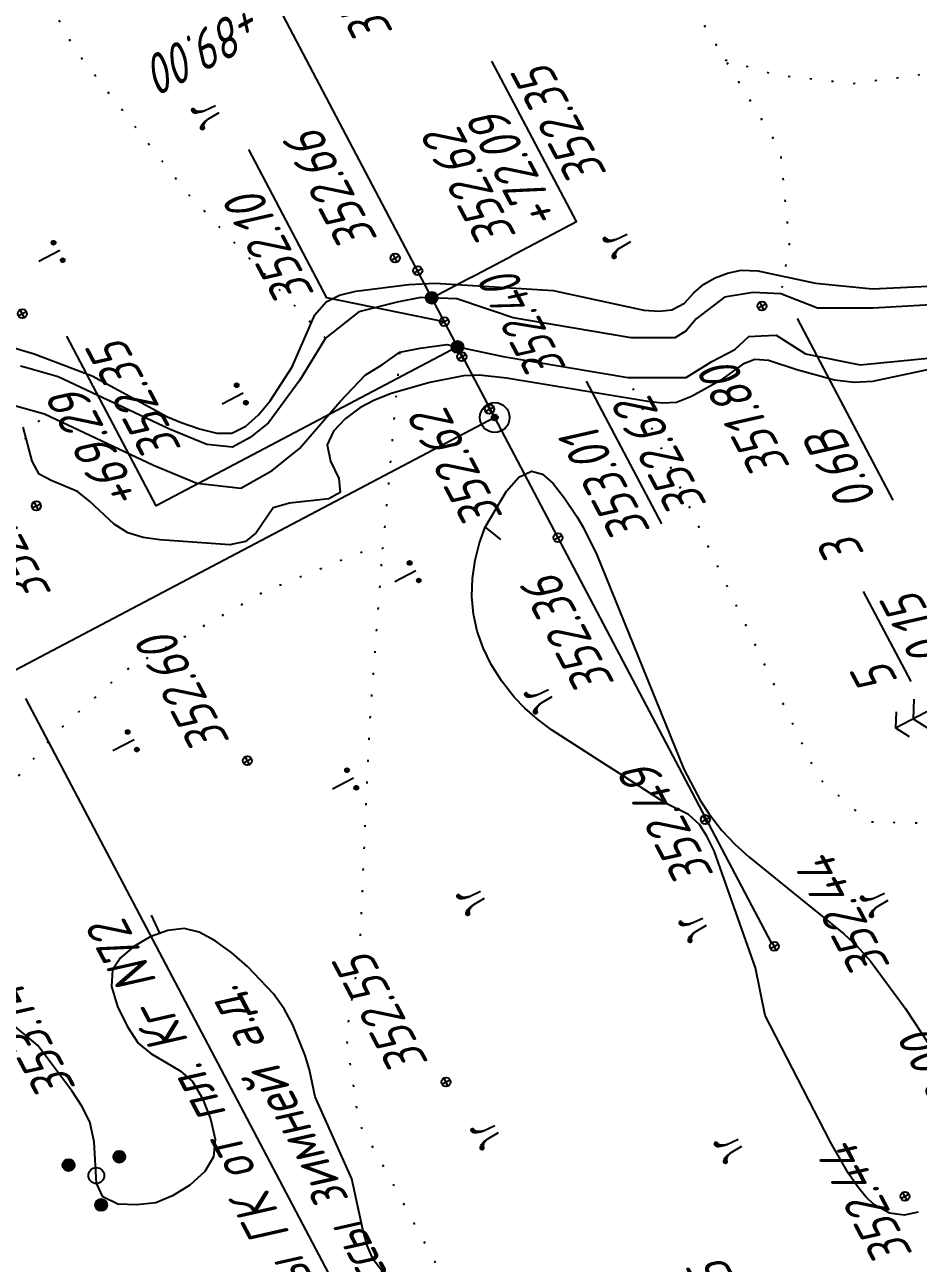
# Model space of a CAD drawing. Extents: x 1519167 to 1519613, y 2186570 to 2187012.
# Drawn here: x 1519309.6 to 1519354.7, y 2186751.3 to 2186813.9 of the extents above; entities that cross this region are included whole.
import ezdxf
from ezdxf.enums import TextEntityAlignment as Align

# ---------------------------------------------------------------- set-up
doc = ezdxf.new("R2010")
doc.units = 0
doc.linetypes.add('ИИDot', pattern=[1, 0, -1])
for name, color, linetype, lineweight in [('ИИ_ГЕОПУНКТ_025', 7, 'Continuous', 25), ('ИИ_ГИДРОГРАФИЯ_025', 3, 'Continuous', 25), ('ИИ_КОНТУР_025', 7, 'ИИDot', 25), ('ИИ_ОТМЕТКА_025', 7, 'Continuous', 25), ('ИИ_ПИКЕТАЖ_025', 7, 'Continuous', 25), ('ИИ_РАЗМЕР_025', 7, 'Continuous', 25), ('ИИ_РЕЛЬЕФ_025', 34, 'Continuous', 25), ('ИИ_ТЕКСТ_025', 7, 'Continuous', 25), ('ИИ_ТРАССА_ТРУБ_025', 7, 'Continuous', 25), ('ИИ_УГОДЬЯ_025', 7, 'Continuous', 25)]:
    doc.layers.add(name, color=color, linetype=linetype, lineweight=lineweight)
doc.styles.add('VNIPISIMPLEXCUR', font='simplex.shx', dxfattribs={"width": 0.8, "oblique": 15})
doc.dimstyles.new('ИИ-1000-м-dm$2', dxfattribs={"dimtxt": 2.5, "dimasz": 2.5, "dimexe": 1.25, "dimexo": 0, "dimgap": 1, "dimtad": 2, "dimtoh": 1, "dimzin": 1, "dimdsep": 46, "dimtxsty": 'VNIPISIMPLEXCUR', "dimcen": 2.5, "dimaunit": 1, "dimazin": 0, "dimtfac": 1, "dimtmove": 1, "dimatfit": 2, "dimfxl": 1, "dimarcsym": 0})

# ---------------------------------------------------------------- blocks, each defined once
blk = doc.blocks.new('ИИ05403')
at = {"linetype": 'Continuous', "lineweight": 25}
for points in [[(-0.3719088392116541, 1.104243413491141), (-0.4306105260804169, 1.161016916086846), (-0.4798441994880011, 1.183726317125126), (-0.5215034655360838, 1.187511217298173), (-0.5574819132791243, 1.17426406136525), (-0.5839923646082087, 1.138307515048564), (-0.5858859707098906, 1.08721135738517), (-0.5707371389436682, 1.060717056173841), (-0.5328650850989455, 1.036115210376295), (-0.476057004331866, 1.020975609684107), (-0.4211425126192358, 1.002051108818872), (-0.3643344318521553, 0.954739851328526), (-0.322675165804073, 0.896073893319038), (-0.2829095058576687, 0.8090211893389565), (-0.2507182532707636, 0.7087213400804719), (-0.2324430663398145, 0.6261047306790769), (-0.2355694385517691, 0.6879043838014546), (-0.2545054654741268, 0.7863117883006762), (-0.2772286875526238, 0.8790418478675857), (-0.3018455327800301, 0.9698794520207132), (-0.3283559670618868, 1.041792555308606)], [(0.4211425126192356, 1.002051108818872), (0.4760570043318644, 1.020975609684106), (0.5328650850989461, 1.036115210376295), (0.5707371389436685, 1.060717056173841), (0.5858859707098905, 1.08721135738517), (0.5839923646082088, 1.138307515048563), (0.5574819132791244, 1.17426406136525), (0.5215034655360838, 1.187511217298173), (0.4798441994880007, 1.183726317125126), (0.4306105260804167, 1.161016916086846), (0.3719088392116541, 1.10424341349114), (0.3283559670618868, 1.041792555308606), (0.3018455327800298, 0.9698794520207127), (0.2772286875526236, 0.8790418478675848), (0.2545054654741267, 0.7863117883006753), (0.235569438551769, 0.6879043838014544), (0.2324430663398145, 0.6261047306790771), (0.2507182532707635, 0.7087213400804713), (0.2829095058576688, 0.809021189338957), (0.322675165804073, 0.8960738933190379), (0.3643344318521551, 0.9547398513285258)]]:
    blk.add_hatch(color=0, dxfattribs=at).paths.add_polyline_path(points)
at = {"color": 0, "linetype": 'Continuous', "lineweight": 25}
for points in [[(-0.2324430663398145, 0.6261047306790772), (-0.2507182532707635, 0.7087213400804713), (-0.2829095058576687, 0.8090211893389567), (-0.322675165804073, 0.896073893319038), (-0.3643344318521553, 0.9547398513285261), (-0.4211425126192356, 1.002051108818872), (-0.4760570043318655, 1.020975609684106), (-0.5328650850989458, 1.036115210376295), (-0.5707371389436684, 1.060717056173841), (-0.5858859707098905, 1.08721135738517), (-0.5839923646082088, 1.138307515048563), (-0.5574819132791244, 1.17426406136525), (-0.5215034655360835, 1.187511217298173), (-0.4798441994880012, 1.183726317125126), (-0.4306105260804163, 1.161016916086846), (-0.3719088392116543, 1.104243413491141), (-0.3283559670618867, 1.041792555308606), (-0.30184553278003, 0.9698794520207132), (-0.2772286875526238, 0.8790418478675852), (-0.2545054654741268, 0.786311788300676), (-0.235569438551769, 0.6879043838014545), (-0.2324430663398145, 0.6261047306790772), (-0.2000000000000002, 0)], [(0.2324430663398145, 0.6261047306790772), (0.2507182532707635, 0.7087213400804713), (0.2829095058576687, 0.8090211893389567), (0.322675165804073, 0.896073893319038), (0.3643344318521553, 0.9547398513285261), (0.4211425126192356, 1.002051108818872), (0.4760570043318655, 1.020975609684106), (0.5328650850989458, 1.036115210376295), (0.5707371389436684, 1.060717056173841), (0.5858859707098905, 1.08721135738517), (0.5839923646082088, 1.138307515048563), (0.5574819132791244, 1.17426406136525), (0.5215034655360835, 1.187511217298173), (0.4798441994880012, 1.183726317125126), (0.4306105260804163, 1.161016916086846), (0.3719088392116543, 1.104243413491141), (0.3283559670618867, 1.041792555308606), (0.30184553278003, 0.9698794520207132), (0.2772286875526238, 0.8790418478675852), (0.2545054654741268, 0.786311788300676), (0.235569438551769, 0.6879043838014545), (0.2324430663398145, 0.6261047306790772), (0.2000000000000002, 0)]]:
    blk.add_lwpolyline(points, dxfattribs=at)
blk = doc.blocks.new('ИИ05407')
at = {"linetype": 'Continuous', "lineweight": 25}
h = blk.add_hatch(color=0, dxfattribs=at)
edge = h.paths.add_edge_path()
edge.add_arc((-0.4999999999999995, 0.1), 0.1, 0, 360)
h = blk.add_hatch(color=0, dxfattribs=at)
edge = h.paths.add_edge_path()
edge.add_arc((0.5000000000000007, 0.1), 0.1, 0, 360)
at = {"color": 0, "linetype": 'Continuous', "lineweight": 25}
blk.add_lwpolyline([(0, 0), (0, 1.2)], dxfattribs=at)
for centre in [(-0.4999999999999995, 0.1), (0.5000000000000007, 0.1)]:
    blk.add_circle(centre, 0.1, dxfattribs=at)
blk = doc.blocks.new('ИИ053951')
at = {"linetype": 'Continuous', "lineweight": 25}
h = blk.add_hatch(color=0, dxfattribs=at)
edge = h.paths.add_edge_path()
edge.add_arc((-1.403318979093456, 0.5298073639691836), 0.3, 0, 360)
h = blk.add_hatch(color=0, dxfattribs=at)
edge = h.paths.add_edge_path()
edge.add_arc((1.160486125856096, 0.9504062035232437), 0.3, 0, 360)
h = blk.add_hatch(color=0, dxfattribs=at)
edge = h.paths.add_edge_path()
edge.add_arc((0.2428328532373598, -1.480213567492427), 0.3, 0, 360)
at = {"color": 0, "linetype": 'Continuous', "lineweight": 25}
for centre, radius in [((-1.403318979093456, 0.5298073639691836), 0.3), ((1.160486125856096, 0.9504062035232437), 0.3), ((0, 0), 0.4), ((0.2428328532373598, -1.480213567492427), 0.3)]:
    blk.add_circle(centre, radius, dxfattribs=at)
blk = doc.blocks.new('ИИ053296')
at = {"color": 0, "linetype": 'Continuous', "lineweight": 25}
blk.add_lwpolyline([(0, 0), (1, 0)], dxfattribs=at)
blk = doc.blocks.new('PICKET')
at = {"color": 0, "linetype": 'Continuous', "lineweight": 25}
for p, q in [((-0.2299999999999898, 0), (0.2299999999999898, 0)), ((0, 0.2299999999999898), (0, -0.2299999999999898))]:
    blk.add_line(p, q, dxfattribs=at)
blk.add_circle((0, 0), 0.23, dxfattribs=at)
at = {"color": 0, "linetype": 'Continuous', "style": 'VNIPISIMPLEXCUR', "oblique": 15, "width": 0.8}
blk.add_attdef('OTMETKA', (1.25, 0.3000000000000114), '', height=2, dxfattribs=at)
at = {"color": 8, "linetype": 'Continuous', "style": 'VNIPISIMPLEXCUR', "oblique": 15, "width": 0.8, "flags": 1}
blk.add_attdef('NOMER', (1.25, -2.699999999999989), '', height=2, dxfattribs=at)
blk = doc.blocks.new('ИИ053672А')
at = {"color": 0, "linetype": 'Continuous'}
for points in [[(0.6999999999999886, 3.095854811567278), (0, 3.5), (-0.6999999999999886, 3.095854811567278)], [(0, 3.5), (0, 0), (0.6999999999999886, 0)], [(0.8499999999999943, 2.009252271188814), (0, 2.5), (-0.8499999999999943, 2.009252271188814)], [(1, 0.9226497308103774), (0, 1.5), (-1, 0.9226497308103774)]]:
    blk.add_lwpolyline(points, dxfattribs=at)
at = {"color": 0, "linetype": 'Continuous', "style": 'VNIPISIMPLEXCUR', "oblique": 15, "width": 0.8}
blk.add_attdef('RACE1', text='', height=2, dxfattribs=at).set_placement((-2, 2.25), align=Align.RIGHT)
blk.add_attdef('HEIGHT', (2, 2.25), '', height=2, dxfattribs=at)
blk.add_attdef('DISTANCE', text='', height=2, dxfattribs=at).set_placement((8.5, 1.75), align=Align.MIDDLE_LEFT)
blk.add_attdef('RACE2', text='', height=2, dxfattribs=at).set_placement((-2, 1.25), align=Align.TOP_RIGHT)
blk.add_attdef('THICKNESS', text='', height=2, dxfattribs=at).set_placement((2, 1.25), align=Align.TOP_LEFT)
blk = doc.blocks.new('ИИ05466')
at = {"linetype": 'Continuous', "lineweight": 25}
blk.add_hatch(color=0, dxfattribs=at).paths.add_polyline_path([(0, 0), (-0.4000000000000057, 0.8000000000000114), (0.4000000000000057, 0.8000000000000114)])
at = {"color": 0, "linetype": 'Continuous', "lineweight": 25}
for points in [[(0, 0), (0, 2)], [(0, 0), (-0.4000000000000057, 0.8000000000000114), (0.4000000000000057, 0.8000000000000114), (0, 0)]]:
    blk.add_lwpolyline(points, dxfattribs=at)
at = {"color": 0, "linetype": 'Continuous', "style": 'VNIPISIMPLEXCUR', "oblique": 15, "width": 0.8}
blk.add_attdef('DEPTH', (1, 0), '', height=2, dxfattribs=at)
blk = doc.blocks.new('ИИ050052Р')
at = {"linetype": 'Continuous', "lineweight": 25}
h = blk.add_hatch(color=0, dxfattribs=at)
edge = h.paths.add_edge_path()
edge.add_arc((0, 0), 0.15, 0, 360)
at = {"color": 0, "linetype": 'Continuous', "lineweight": 25}
for radius in [0.75, 0.15]:
    blk.add_circle((0, 0), radius, dxfattribs=at)
at = {"color": 0, "linetype": 'Continuous', "style": 'VNIPISIMPLEXCUR', "oblique": 15, "width": 0.8}
for tag, p in [('CENTRE', (1.449999999999999, 0.6999999999999993)), ('HEIGHT', (1.449999999999999, -2.699999999999999))]:
    blk.add_attdef(tag, p, '', height=2, dxfattribs=at)
for tag, p in [('NUMBER', (-2, -1)), ('STATIONING', (-2, -4.399999999999999)), ('ALPHA', (-2, -7.799999999999999))]:
    blk.add_attdef(tag, text='', height=2, dxfattribs=at).set_placement(p, align=Align.RIGHT)
at = {"color": 253, "linetype": 'Continuous', "style": 'VNIPISIMPLEXCUR', "oblique": 15, "width": 0.8, "flags": 1}
blk.add_attdef('NOTE', text='', height=1.6, dxfattribs=at).set_placement((-2, -10.8), align=Align.RIGHT)
blk = doc.blocks.new('ИИ150022')
at = {"linetype": 'Continuous', "lineweight": 25}
h = blk.add_hatch(color=0, dxfattribs=at)
edge = h.paths.add_edge_path()
edge.add_arc((0, 0), 0.3, 0, 360)
at = {"color": 0, "linetype": 'Continuous', "lineweight": 25}
blk.add_circle((0, 0), 0.3, dxfattribs=at)
at = {"color": 0, "linetype": 'Continuous', "style": 'VNIPISIMPLEXCUR', "oblique": 15, "width": 0.8}
for tag, p in [('STATIONING1', (1, 4.700000000000003)), ('STATIONING2', (1, 1.299999999999997))]:
    blk.add_attdef(tag, p, '', height=2, dxfattribs=at)
at = {"color": 7, "linetype": 'Continuous', "style": 'VNIPISIMPLEXCUR', "oblique": 15, "width": 0.8}
blk.add_attdef('HEIGHT', text='', height=2, dxfattribs=at).set_placement((0, -1.299999999999997), align=Align.TOP_CENTER)
blk = doc.blocks.new('ИИ15002')
at = {"linetype": 'Continuous', "lineweight": 25}
h = blk.add_hatch(color=0, dxfattribs=at)
edge = h.paths.add_edge_path()
edge.add_arc((0, 0), 0.3, 0, 360)
at = {"color": 0, "linetype": 'Continuous', "lineweight": 25}
blk.add_circle((0, 0), 0.3, dxfattribs=at)
at = {"color": 0, "linetype": 'Continuous', "style": 'VNIPISIMPLEXCUR', "oblique": 15, "width": 0.8}
blk.add_attdef('STATIONING', (1, 1.3), '', height=2, rotation=90, dxfattribs=at)
at = {"color": 7, "linetype": 'Continuous', "style": 'VNIPISIMPLEXCUR', "oblique": 15, "width": 0.8}
blk.add_attdef('HEIGHT', text='', height=2, dxfattribs=at).set_placement((0, -1.3), align=Align.TOP_CENTER)
blk = doc.blocks.new('*D42')
at = {"layer": 'Defpoints', "color": 0, "transparency": 16777216}
for p in [(1519482.409112327, 2186840.189303848), (1519363.307495137, 2186746.815645184), (1519375.849179498, 2186713.319293056), (1519273.871336892, 2186671.020976549), (1519434.057590367, 2186602.83928543)]:
    blk.add_point(p, dxfattribs=at)
at = {"layer": 'ИИ_РАЗМЕР_025', "color": 0, "lineweight": -2, "transparency": 16777216}
for p, q in [((1519367.834215197, 2186756.781464417), (1519364.261829036, 2186763.562892868)), ((1519362.070670258, 2186747.220972842), (1519367.834215197, 2186756.781464417)), ((1519360.927050252, 2186741.641608137), (1519357.689613366, 2186747.78628803))]:
    blk.add_line(p, q, dxfattribs=at)
blk.add_arc((1519360.927050252, 2186741.641608137), 5.695364538610469, 59.27436186247808, 97.55833745788873, dxfattribs=at)
at = {"layer": 'ИИ_РАЗМЕР_025', "color": 0, "transparency": 16777216}
for points in [[(1519360.279089764, 2186746.969882825), (1519360.076724419, 2186747.605093587), (1519358.272274806, 2186746.680392173)], [(1519364.054944078, 2186746.789665338), (1519363.618994578, 2186746.285291986), (1519365.350089384, 2186745.229630163)]]:
    blk.add_solid(points, dxfattribs=at)
at = {"layer": 'ИИ_РАЗМЕР_025', "color": 0, "transparency": 16777216, "insert": (1519364.435862447, 2186759.605476825), "char_height": 2, "attachment_point": 5, "rotation": 117.77979618591188, "style": 'VNIPISIMPLEXCUR'}
blk.add_mtext("78°44'", dxfattribs=at)
blk = doc.blocks.new('*D43')
at = {"layer": 'Defpoints', "color": 0, "transparency": 16777216}
for p in [(1519297.920252201, 2186946.833631685), (1519482.409112328, 2186840.189303848), (1519396.44822666, 2186775.815196537), (1519273.871336892, 2186671.02097655), (1519469.341392375, 2186621.426426311)]:
    blk.add_point(p, dxfattribs=at)
at = {"layer": 'ИИ_РАЗМЕР_025', "color": 0, "lineweight": -2, "transparency": 16777216}
for p, q in [((1519395.36096939, 2186782.255402636), (1519391.788583229, 2186789.036831087)), ((1519394.40464737, 2186776.484968804), (1519395.36096939, 2186782.255402636))]:
    blk.add_line(p, q, dxfattribs=at)
blk.add_arc((1519392.514684558, 2186767.265873322), 9.410827855799289, 51.24897328119503, 105.5801988631217, dxfattribs=at)
at = {"layer": 'ИИ_РАЗМЕР_025', "color": 0, "transparency": 16777216}
for points in [[(1519390.110199887, 2186776.021150645), (1519389.86391831, 2186776.640658377), (1519388.128535904, 2186775.592059779)], [(1519398.640361914, 2186774.841441516), (1519398.170186333, 2186774.368811252), (1519399.823164918, 2186773.19459964)]]:
    blk.add_solid(points, dxfattribs=at)
at = {"layer": 'ИИ_РАЗМЕР_025', "color": 0, "transparency": 16777216, "insert": (1519391.96261664, 2186785.079415044), "char_height": 2, "attachment_point": 5, "rotation": 117.77979618591188, "style": 'VNIPISIMPLEXCUR'}
blk.add_mtext("78°44'", dxfattribs=at)

msp = doc.modelspace()

# ---------------------------------------------------------------- linework, layer by layer
at = {"layer": 'ИИ_КОНТУР_025', "flags": 128}
msp.add_lwpolyline([(1519344.965923967, 2186812.098596033), (1519347.518108577, 2186811.340921724), (1519351.427035335, 2186810.906975475), (1519357.941886484, 2186811.774867973), (1519361.850813242, 2186814.725710879), (1519364.977941257, 2186819.32555794), (1519366.888972117, 2186822.8839298), (1519370.642942465, 2186827.872191729), (1519377.244672043, 2186830.996610329), (1519381.761640684, 2186832.298456086), (1519387.581584911, 2186834.988935446), (1519393.922705982, 2186837.419037246), (1519397.136712427, 2186840.022728758), (1519405.649459474, 2186846.011202417), (1519416.277591838, 2186853.947146614), (1519420.012788518, 2186855.943309173), (1519424.366619071, 2186861.177231729), (1519423.932293876, 2186864.128081643), (1519422.021263016, 2186867.078924548), (1519420.80516586, 2186870.116555302), (1519420.544570743, 2186873.935297714), (1519421.500072782, 2186876.799352771), (1519425.148404423, 2186880.618095183), (1519429.144182829, 2186882.527462885), (1519435.48531729, 2186884.002884337), (1519442.260776947, 2186883.82930864), (1519444.283889728, 2186883.741421538)], dxfattribs=at)

# ---------------------------------------------------------------- block references
at = {"layer": 'ИИ_УГОДЬЯ_025', "rotation": 117.7797222222222}
for name, p in [('ИИ05403', (1519340.101484743, 2186803.111610314)), ('ИИ05407', (1519320.608194863, 2186795.276143332)), ('ИИ05407', (1519329.34325508, 2186786.300561243)), ('ИИ05403', (1519343.928631104, 2186768.589934587)), ('ИИ05403', (1519345.716120234, 2186757.428813501))]:
    msp.add_blockref(name, p, dxfattribs=at)

# ---------------------------------------------------------------- wipeouts: each hides what was drawn before it
at = {"lineweight": 0}
for points, layer in [([(1519324.398232773, 2186800.3089267113), (1519320.5975876844, 2186807.523679613), (1519318.580366849, 2186806.461031929), (1519322.381011937, 2186799.2462790273)], 'ИИ_ОТМЕТКА_025'), ([(1519317.960709478, 2186798.2588233966), (1519313.775141051, 2186806.204275092), (1519311.757920215, 2186805.1416274086), (1519315.943488642, 2186797.196175712)], 'ИИ_ОТМЕТКА_025'), ([(1519337.1115755292, 2186796.591421633), (1519333.6260849338, 2186803.2079177285), (1519331.608864098, 2186802.1452700444), (1519335.0943546938, 2186795.5287739486)], 'ИИ_ОТМЕТКА_025'), ([(1519351.272880451, 2186790.7008759426), (1519347.4722353627, 2186797.915628844), (1519345.455014527, 2186796.85298116), (1519349.2556596154, 2186789.638228258)], 'ИИ_ОТМЕТКА_025'), ([(1519339.5591340482, 2186780.655113733), (1519335.6400641466, 2186788.094672094), (1519333.622843311, 2186787.03202441), (1519337.5419132125, 2186779.592466049)], 'ИИ_ОТМЕТКА_025'), ([(1519344.5694587063, 2186770.986484481), (1519340.6503888047, 2186778.426042842), (1519338.633167969, 2186777.363395158), (1519342.5522378706, 2186769.923836797)], 'ИИ_ОТМЕТКА_025'), ([(1519346.3360404405, 2186749.27078026), (1519344.5474216756, 2186752.6661097696), (1519342.53020084, 2186751.6034620856), (1519344.3188196048, 2186748.208132576)], 'ИИ_ОТМЕТКА_025'), ([(1519328.729439488, 2186812.8647422977), (1519324.7391780696, 2186820.4394432968), (1519322.721957234, 2186819.3767956127), (1519326.7122186522, 2186811.802094614)], 'ИИ_ПИКЕТАЖ_025'), ([(1519332.5487394982, 2186735.031077215), (1519309.063229937, 2186779.6134083406), (1519307.046010473, 2186778.5507580526), (1519330.5315200344, 2186733.968426927)], 'ИИ_ПИКЕТАЖ_025'), ([(1519358.3943256317, 2186758.2209748733), (1519354.4400701618, 2186765.7272852096), (1519352.422851701, 2186764.6646330175), (1519356.3771071709, 2186757.158322681)], 'ИИ_ПИКЕТАЖ_025'), ([(1519353.2519916494, 2186782.281951188), (1519352.4931734807, 2186783.7224133885), (1519350.475952645, 2186782.6597657045), (1519351.2347708137, 2186781.219303504)], 'ИИ_УГОДЬЯ_025')]:
    msp.add_wipeout(points, dxfattribs=at).dxf.layer = layer

# ---------------------------------------------------------------- next in the draw order: linework, layer by layer
at = {"layer": 'ИИ_ТЕКСТ_025'}
msp.add_lwpolyline([(1519348.604660114, 2186799.037441656), (1519353.434390158, 2186789.869208643)], dxfattribs=at)

# ---------------------------------------------------------------- next in the draw order: block references
at = {"layer": 'ИИ_ОТМЕТКА_025'}
ref = msp.add_blockref('PICKET', (1519343.963809759, 2186773.742008071, 352.49), dxfattribs=dict(at, rotation=117.7797222222222))
ref.add_attrib('OTMETKA', '352.49', (1519344.42791884, 2186770.954787395, 352.49), dxfattribs={"layer": '0', "color": 0, "linetype": 'Continuous', "height": 1.999999999999999, "rotation": 117.7797222245429, "style": 'VNIPISIMPLEXCUR', "oblique": 14.99999999999986, "width": 0.8})
ref = msp.add_blockref('PICKET', (1519307.059999998, 2186763.0499, 353.1399999999999), dxfattribs=dict(at, rotation=117.7797222222222))
ref.add_attrib('OTMETKA', '353.14', (1519312.204369548, 2186760.197870797, 353.1399999999999), dxfattribs={"layer": '0', "color": 0, "linetype": 'Continuous', "height": 2, "rotation": 117.7797222245429, "style": 'VNIPISIMPLEXCUR', "oblique": 14.99999999999995, "width": 0.8})
at = {"layer": 'ИИ_ОТМЕТКА_025', "color": 7, "rotation": 117.7797222222222}
msp.add_blockref('ИИ05466', (1519346.696084485, 2186748.286927975), dxfattribs=at).add_auto_attribs({'DEPTH': '0.5'})
at = {"layer": 'ИИ_УГОДЬЯ_025', "rotation": 117.7797222222222}
for name, p in [('ИИ05407', (1519311.355515056, 2186802.470104619)), ('ИИ05403', (1519336.125167918, 2186780.125109624)), ('ИИ05407', (1519326.183163558, 2186775.836760973))]:
    msp.add_blockref(name, p, dxfattribs=at)

# ---------------------------------------------------------------- next in the draw order: texts
at = {"layer": 'ИИ_ТЕКСТ_025', "color": 7, "style": 'VNIPISIMPLEXCUR', "oblique": 15, "width": 0.8}
msp.add_text('0.6В', height=2, rotation=117.7797222245429, dxfattribs=at).set_placement((1519352.674228827, 2186789.919669235))

# ---------------------------------------------------------------- next in the draw order: wipeouts: each hides what was drawn before it
at = {"lineweight": 0}
for points, layer in [([(1519341.374769153, 2186788.360691741), (1519337.6685906576, 2186795.3961189995), (1519335.651369822, 2186794.333471316), (1519339.3575483172, 2186787.2980440576)], 'ИИ_ГЕОПУНКТ_025'), ([(1519311.7898628565, 2186806.3894604635), (1519308.2878689629, 2186813.037284721), (1519306.270648127, 2186811.974637037), (1519309.7726420208, 2186805.32681278)], 'ИИ_ОТМЕТКА_025'), ([(1519333.9199642884, 2186789.0623396477), (1519329.9772777387, 2186796.5467294194), (1519327.960056903, 2186795.4840817354), (1519331.9027434527, 2186787.999691964)], 'ИИ_ОТМЕТКА_025'), ([(1519320.2260167652, 2186776.3143120236), (1519316.2833302156, 2186783.798701795), (1519314.26610938, 2186782.736054111), (1519318.2087959296, 2186775.2516643396)], 'ИИ_ОТМЕТКА_025'), ([(1519353.4844152476, 2186766.37457004), (1519349.5896451387, 2186773.7680001794), (1519347.572424303, 2186772.7053524954), (1519351.467194412, 2186765.311922356)], 'ИИ_ОТМЕТКА_025'), ([(1519354.6167701199, 2186751.834911059), (1519350.722000011, 2186759.2283411985), (1519348.704779175, 2186758.1656935145), (1519352.599549284, 2186750.772263375)], 'ИИ_ОТМЕТКА_025'), ([(1519336.7820017864, 2186804.223458833), (1519332.709321001, 2186811.9545743642), (1519330.69210254, 2186810.891922172), (1519334.7647833258, 2186803.160806641)], 'ИИ_ПИКЕТАЖ_025'), ([(1519315.608150593, 2186790.0844880315), (1519311.5354698075, 2186797.8156035626), (1519309.518251347, 2186796.7529513706), (1519313.5909321324, 2186789.0218358394)], 'ИИ_ПИКЕТАЖ_025'), ([(1519335.5776380955, 2186736.668015203), (1519316.2240886907, 2186773.4066836042), (1519314.206869227, 2186772.3440333162), (1519333.5604186316, 2186735.605364915)], 'ИИ_ПИКЕТАЖ_025'), ([(1519356.5857929096, 2186781.945202237), (1519354.2290082986, 2186786.4190792274), (1519352.211787463, 2186785.356431544), (1519354.568572074, 2186780.8825545525)], 'ИИ_УГОДЬЯ_025')]:
    msp.add_wipeout(points, dxfattribs=at).dxf.layer = layer

# ---------------------------------------------------------------- next in the draw order: block references
at = {"layer": 'ИИ_ОТМЕТКА_025', "rotation": 117.7797222222222}
for p, values in [((1519309.459999998, 2186799.28, 352.8899999999999), {'OTMETKA': '352.89'}), ((1519320.829999999, 2186776.72, 352.6), {'OTMETKA': '352.60'})]:
    msp.add_blockref('PICKET', p, dxfattribs=at).add_auto_attribs(values)
at = {"layer": 'ИИ_ОТМЕТКА_025'}
ref = msp.add_blockref('PICKET', (1519331.658798446, 2186797.116640356, 352.3999999999999), dxfattribs=dict(at, rotation=117.7797222222222))
ref.add_attrib('OTMETKA', '352.40', (1519336.970035663, 2186796.559724547, 352.3999999999999), dxfattribs={"layer": '0', "color": 0, "linetype": 'Continuous', "height": 1.999999999999999, "rotation": 117.7797222245429, "style": 'VNIPISIMPLEXCUR', "oblique": 14.99999999999986, "width": 0.7})
ref = msp.add_blockref('PICKET', (1519333.056674923, 2186794.46293965, 352.6199999999999), dxfattribs=dict(at, rotation=117.7797222222222))
ref.add_attrib('OTMETKA', '352.62', (1519333.778424422, 2186789.030642562, 352.6199999999999), dxfattribs={"layer": '0', "color": 0, "linetype": 'Continuous', "height": 1.999999999999999, "rotation": 117.7797222245429, "style": 'VNIPISIMPLEXCUR', "oblique": 14.99999999999986, "width": 0.8000000000000005})
ref = msp.add_blockref('PICKET', (1519336.513358035, 2186787.978982099, 352.36), dxfattribs=dict(at, rotation=117.7797222222222))
ref.add_attrib('OTMETKA', '352.36', (1519339.417594182, 2186780.623416647, 352.36), dxfattribs={"layer": '0', "color": 0, "linetype": 'Continuous', "height": 2, "rotation": 117.7797222245429, "style": 'VNIPISIMPLEXCUR', "oblique": 15.00000000000003, "width": 0.8000000000000005})
ref = msp.add_blockref('PICKET', (1519347.443709659, 2186767.341953642, 352.4399999999999), dxfattribs=dict(at, rotation=117.7797222222222))
ref.add_attrib('OTMETKA', '352.44', (1519353.342875381, 2186766.342872954, 352.4399999999999), dxfattribs={"layer": '0', "color": 0, "linetype": 'Continuous', "height": 1.999999999999999, "rotation": 117.7797222245429, "style": 'VNIPISIMPLEXCUR', "oblique": 14.99999999999986, "width": 0.8000000000000006})
ref = msp.add_blockref('PICKET', (1519354.039669047, 2186754.713910174, 352.4399999999999), dxfattribs=dict(at, rotation=117.7797222222222))
ref.add_attrib('OTMETKA', '352.44', (1519354.475230253, 2186751.803213973), dxfattribs={"layer": '0', "color": 0, "linetype": 'Continuous', "height": 1.999999999999999, "rotation": 117.7797222245429, "style": 'VNIPISIMPLEXCUR', "oblique": 14.99999999999986, "width": 0.8})
at = {"layer": 'ИИ_ПИКЕТАЖ_025', "color": 4}
ref = msp.add_blockref('ИИ15002', (1519358.020245779, 2186747.158745187, 352.9499999999999), dxfattribs=dict(at, rotation=117.7797222222222))
ref.add_attrib('STATIONING', '+12.00', (1519358.312254675, 2186758.07638857, 352.9499999999999), dxfattribs={"layer": '0', "color": 0, "linetype": 'Continuous', "height": 1.999999999999999, "rotation": 117.7798502702582, "style": 'VNIPISIMPLEXCUR', "oblique": 14.99999999999995, "width": 0.8000000000000009})
ref.add_attrib('HEIGHT', '352.95', dxfattribs={"layer": '0', "color": 7, "linetype": 'Continuous', "height": 2, "rotation": 117.7797222245429, "style": 'VNIPISIMPLEXCUR', "oblique": 14.99999999999986, "width": 0.8000000000000004}).set_placement((1519357.326627535, 2186762.126001177, 352.9499999999999), align=Align.TOP_CENTER)
at = {"layer": 'ИИ_РЕЛЬЕФ_025'}
for p, rotation in [((1519332.839182968, 2186788.502217378, 352.4999999999999), 321.0297441851165), ((1519316.411279825, 2186768.002984724, 352.9999999999999), 114.9329733759118)]:
    msp.add_blockref('ИИ053296', p, dxfattribs=dict(at, rotation=rotation))
at = {"layer": 'ИИ_УГОДЬЯ_025', "rotation": 117.7797222222222}
for name, p in [('ИИ05407', (1519315.100454684, 2186777.767099326)), ('ИИ05403', (1519332.702961779, 2186769.943844058)), ('ИИ05403', (1519353.098348021, 2186769.846649983)), ('ИИ05403', (1519333.420662221, 2186758.119097021))]:
    msp.add_blockref(name, p, dxfattribs=at)
at = {"layer": 'ИИ_УГОДЬЯ_025'}
msp.add_blockref('ИИ053951', (1519313.198031841, 2186755.766922878), dxfattribs=at)

# ---------------------------------------------------------------- next in the draw order: wipeouts: each hides what was drawn before it
at = {"lineweight": 0}
for points, layer in [([(1519344.2229454215, 2186789.66744859), (1519340.2802588716, 2186797.1518383613), (1519338.263038036, 2186796.0891906773), (1519342.2057245856, 2186788.604800906)], 'ИИ_ГЕОПУНКТ_025'), ([(1519314.3726655636, 2186808.320050206), (1519311.6931007528, 2186813.40665986), (1519309.675879917, 2186812.3440121766), (1519312.355444728, 2186807.2574025216)], 'ИИ_ОТМЕТКА_025'), ([(1519310.3458790453, 2186786.68013758), (1519306.4268091437, 2186794.119695941), (1519304.409588308, 2186793.057048257), (1519308.3286582096, 2186785.617489896)], 'ИИ_ОТМЕТКА_025'), ([(1519330.1535241376, 2186761.4878075), (1519326.198773085, 2186768.9950992814), (1519324.181552249, 2186767.9324515974), (1519328.136303302, 2186760.425159816)], 'ИИ_ОТМЕТКА_025'), ([(1519339.5248231965, 2186805.705355245), (1519335.5700721436, 2186813.2126470264), (1519333.552851308, 2186812.1499993424), (1519337.5076023608, 2186804.642707561)], 'ИИ_ПИКЕТАЖ_025'), ([(1519318.0371775995, 2186791.808609219), (1519314.0824265466, 2186799.315901), (1519312.065205711, 2186798.253253316), (1519316.0199567638, 2186790.745961535)], 'ИИ_ПИКЕТАЖ_025'), ([(1519352.6215421432, 2186786.383967726), (1519351.8272136087, 2186787.891839144), (1519349.809992773, 2186786.8291914593), (1519350.6043213073, 2186785.321320042)], 'ИИ_УГОДЬЯ_025')]:
    msp.add_wipeout(points, dxfattribs=at).dxf.layer = layer

# ---------------------------------------------------------------- next in the draw order: linework, layer by layer
at = {"layer": 'ИИ_ГЕОПУНКТ_025'}
for points in [[(1519341.755087759, 2186788.679167446), (1519337.961470823, 2186795.880556284)], [(1519333.319999998, 2186794.04), (1519294.81115183, 2186773.753938257), (1519301.993131462, 2186760.120451051)]]:
    msp.add_lwpolyline(points, dxfattribs=at)
at = {"layer": 'ИИ_ГИДРОГРАФИЯ_025', "flags": 128}
for points in [[(1519356.523851807, 2186799.788508612), (1519352.433068423, 2186799.561444735), (1519349.62327684, 2186799.559765662), (1519347.765446967, 2186800.290566438), (1519346.361090895, 2186800.349034706), (1519344.92747629, 2186800.115175654), (1519343.498955064, 2186799.027906646), (1519342.968370037, 2186798.398391095), (1519342.421617628, 2186798.05696222), (1519340.214404399, 2186798.05696222), (1519334.245737741, 2186799.065705544), (1519331.404779303, 2186800.037788766), (1519329.582212097, 2186800.101530956), (1519328.392427536, 2186799.863775421), (1519326.463988853, 2186799.376757113), (1519324.772068928, 2186798.046675872), (1519323.474998611, 2186795.927949306), (1519321.887154047, 2186793.771724022), (1519320.960817109, 2186793.031298235), (1519320.079921396, 2186792.536223927), (1519318.771327222, 2186792.67833634), (1519316.886368225, 2186793.460091871), (1519311.277366775, 2186796.100252304), (1519309.370461039, 2186796.638690296)], [(1519308.94235431, 2186794.681371843), (1519310.574994708, 2186794.220376), (1519316.076951692, 2186791.630601463), (1519318.270163669, 2186790.721003114), (1519320.501115629, 2186790.478723289), (1519322.082489592, 2186791.367475055), (1519323.464563951, 2186792.47217406), (1519325.519092195, 2186794.848994983), (1519326.772535828, 2186796.178417466), (1519327.659584949, 2186796.717898131), (1519328.527351558, 2186797.334446462), (1519329.549391655, 2186797.546384294), (1519330.899261239, 2186797.719784789), (1519333.75211239, 2186797.120769338), (1519340.046587829, 2186796.05696222), (1519342.994795251, 2186796.05696222), (1519344.294745099, 2186796.868738092), (1519345.45386209, 2186797.470599103), (1519346.156294548, 2186798.127401746), (1519346.785319553, 2186798.171251195), (1519347.531378695, 2186798.200481824), (1519349.011338283, 2186797.250580976), (1519351.788328016, 2186796.695037831), (1519356.418554635, 2186797.162475612)]]:
    msp.add_lwpolyline(points, dxfattribs=at)
at = {"layer": 'ИИ_КОНТУР_025', "flags": 128}
for points in [[(1519443.234784842, 2186838.862635086), (1519439.170754377, 2186838.874240438), (1519438.13920693, 2186838.239989741), (1519436.710921796, 2186836.099405027), (1519435.282623272, 2186831.659664165), (1519432.822777302, 2186827.061358876), (1519420.180291951, 2186818.689050648), (1519415.577998194, 2186815.438528966), (1519410.57896675, 2186813.45650167), (1519405.500569021, 2186811.315916956), (1519402.882030654, 2186809.413164866), (1519399.311284343, 2186804.973431011), (1519385.951101212, 2186794.388326991), (1519383.967345823, 2186791.058523096), (1519381.507499852, 2186786.935911086), (1519377.22261767, 2186783.923229036), (1519370.31918373, 2186780.910546986), (1519363.336396896, 2186776.946492394), (1519359.289546613, 2186774.330221409), (1519355.322062616, 2186773.537406286), (1519352.227420276, 2186773.616688499), (1519349.688221412, 2186775.836562435), (1519340.046587829, 2186796.05696222)], [(1519328.527351558, 2186797.334446462), (1519327.666052287, 2186787.428608711), (1519326.639486494, 2186787.249711109), (1519321.719794553, 2186785.267683813), (1519314.547449912, 2186781.196195621), (1519311.135409389, 2186778.104231358), (1519306.558772086, 2186772.775321518), (1519304.364649845, 2186767.89265007), (1519301.173206617, 2186762.611395057), (1519298.979084376, 2186759.42271252), (1519296.784962136, 2186757.728723609), (1519294.092172705, 2186755.735798776), (1519291.499116713, 2186754.440393429), (1519288.606873799, 2186753.643226299), (1519285.215950304, 2186754.540041073), (1519284.717296506, 2186755.636151132), (1519285.315683742, 2186758.426250104), (1519287.609539421, 2186762.511747414), (1519294.092172706, 2186777.259409401), (1519295.488427444, 2186779.451629521), (1519298.280950312, 2186782.241728493), (1519300.874006303, 2186783.736422117), (1519302.868661669, 2186785.031820456), (1519305.960371459, 2186787.522983505), (1519306.758238961, 2186789.316613052), (1519310.574994708, 2186794.220376)], [(1519277.391064609, 2186685.627274247), (1519279.95499807, 2186686.74391654), (1519284.336734704, 2186687.417447428), (1519290.516096923, 2186689.325777938), (1519294.560777922, 2186692.581170223), (1519298.717806336, 2186697.632637869), (1519301.526612214, 2186704.143415431), (1519302.650139922, 2186707.062042271), (1519306.357751897, 2186709.756151808), (1519311.301252384, 2186712.113502909), (1519322.323485523, 2186715.593417395), (1519330.130195934, 2186723.353487663), (1519334.947706795, 2186732.07107572), (1519335.959870099, 2186737.970514071), (1519335.035973144, 2186743.559241135), (1519330.312515785, 2186751.397057605), (1519328.006788848, 2186755.689983508), (1519326.46886512, 2186758.408665576), (1519325.818214984, 2186762.841299817), (1519326.500371204, 2186767.009360858), (1519327.001281605, 2186778.454264232), (1519327.666052287, 2186787.428608711)]]:
    msp.add_lwpolyline(points, dxfattribs=at)
at = {"layer": 'ИИ_ПИКЕТАЖ_025', "color": 4, "elevation": 352.35}
msp.add_lwpolyline([(1519331.441422343, 2186797.605946786), (1519316.216019705, 2186789.585362617), (1519311.709871704, 2186798.139342754)], dxfattribs=at)
at = {"layer": 'ИИ_ПИКЕТАЖ_025', "elevation": 353.0199999999999}
msp.add_lwpolyline([(1519360.927050252, 2186741.641608135), (1519333.32019404, 2186734.913449289), (1519309.643505972, 2186779.858692851)], dxfattribs=at)
at = {"layer": 'ИИ_РЕЛЬЕФ_025'}
for points, elevation in [([(1519355.327128764, 2186796.482131408), (1519352.396595316, 2186795.865004336), (1519351.473240009, 2186795.801459981), (1519350.478027324, 2186795.930296712), (1519348.583629179, 2186796.44319337), (1519347.145632735, 2186796.914992874), (1519346.460528796, 2186796.967779654), (1519345.847769971, 2186796.725953943), (1519344.686512136, 2186795.89514057), (1519343.255165806, 2186795.102635308), (1519342.507337515, 2186794.79343862), (1519341.803122403, 2186794.759596791), (1519341.05212158, 2186794.852421363), (1519333.921541563, 2186796.03336072), (1519332.539412122, 2186796.173182156), (1519331.743632305, 2186796.142897372), (1519330.044180648, 2186795.816081441), (1519328.093866487, 2186795.24923045), (1519327.218935155, 2186794.904562526), (1519326.514447221, 2186794.534410704), (1519325.760183603, 2186793.976375308), (1519325.180423872, 2186793.348721477), (1519324.857710513, 2186792.661095143), (1519325.025377759, 2186791.837040277), (1519325.450093463, 2186790.95301242), (1519325.514398501, 2186790.248016167), (1519324.943038405, 2186789.932358353), (1519322.959248291, 2186789.718838618), (1519322.136548516, 2186789.471845044), (1519321.27275905, 2186788.225830494), (1519320.734752559, 2186787.776716646), (1519319.941553718, 2186787.618731979), (1519316.397305231, 2186787.867486751), (1519315.563689836, 2186787.97873717), (1519314.788237742, 2186788.216039713), (1519314.095829477, 2186788.651432185), (1519312.848282795, 2186789.8197098), (1519312.239886377, 2186790.300633695), (1519310.914551756, 2186790.859572709), (1519310.307571073, 2186791.178886698), (1519309.960919729, 2186791.841304944), (1519309.507691881, 2186793.549454715)], 352.4999999999999), ([(1519354.715807494, 2186753.924455285), (1519354.010160912, 2186753.773839868), (1519353.262662546, 2186753.860740481), (1519352.471040154, 2186754.306692578), (1519352.062664387, 2186754.693056619), (1519351.637501343, 2186755.221201101), (1519351.197949203, 2186755.870871676), (1519350.285270365, 2186757.453773708), (1519346.990170763, 2186763.84461347), (1519346.489597434, 2186766.255993572), (1519344.403373425, 2186772.157235997), (1519344.041603247, 2186772.90866858), (1519343.669383908, 2186773.487678211), (1519343.106073868, 2186773.999119774), (1519341.952074062, 2186774.570206493), (1519336.189168273, 2186778.276113346), (1519335.477209828, 2186778.817474477), (1519334.843171051, 2186779.367197717), (1519334.303749012, 2186779.927074943), (1519333.667727567, 2186780.740927494), (1519333.147546228, 2186781.566796445), (1519332.739823223, 2186782.404941698), (1519332.44117678, 2186783.255623155), (1519332.248225126, 2186784.119100719), (1519332.169700504, 2186784.998008286), (1519332.201241358, 2186785.915072997), (1519332.331140307, 2186786.83099559), (1519332.547689971, 2186787.706476803), (1519332.839182968, 2186788.502217378), (1519333.91285376, 2186790.313901014), (1519334.546585347, 2186791.031349673), (1519335.179029717, 2186791.33063855), (1519335.729562202, 2186791.175975922), (1519336.276506089, 2186790.700767425), (1519336.847628912, 2186789.968238248), (1519337.470698204, 2186789.041613579), (1519337.789580883, 2186788.505183071), (1519338.470812276, 2186787.099770542), (1519342.871876792, 2186776.280253637), (1519343.716685352, 2186774.69338659), (1519344.136230902, 2186774.045291764), (1519344.798201832, 2186773.19474563), (1519345.471943281, 2186772.47571716), (1519346.154245107, 2186771.852337901), (1519350.95302172, 2186767.966975004), (1519351.632312365, 2186767.345632079), (1519352.305596761, 2186766.588337549), (1519354.061551995, 2186764.227281982), (1519355.315918002, 2186762.306212354)], 352.4999999999999), ([(1519327.786590891, 2186750.760265521), (1519327.18478289, 2186751.524987119), (1519326.880382958, 2186752.235622611), (1519326.652324392, 2186753.03863445), (1519326.099019606, 2186755.606029412), (1519324.249171529, 2186759.749797458), (1519323.958689587, 2186761.113176566), (1519323.740248208, 2186761.830160443), (1519323.11583411, 2186763.378828833), (1519322.687541962, 2186764.17927993), (1519322.139212689, 2186764.938092448), (1519320.827443734, 2186766.318207902), (1519320.033785307, 2186767.017670859), (1519319.206484067, 2186767.622347874), (1519318.389194875, 2186768.05644688), (1519317.625572596, 2186768.244175804), (1519316.805943291, 2186768.147900498), (1519315.920921515, 2186767.822930926), (1519315.084741419, 2186767.337234142), (1519314.411637153, 2186766.758777202), (1519314.015842866, 2186766.155527156), (1519313.968689854, 2186765.307467746), (1519314.264190456, 2186764.304577856), (1519314.761140346, 2186763.30230394), (1519315.318335201, 2186762.456092454), (1519315.957597031, 2186761.928010981), (1519317.431813881, 2186761.063026395), (1519318.046621732, 2186760.52094741), (1519318.551746763, 2186759.658901089), (1519318.967699998, 2186758.63521238), (1519319.19225421, 2186757.601285266), (1519319.123182172, 2186756.708523732), (1519318.672674082, 2186755.967161982), (1519317.920684075, 2186755.287405012), (1519317.039228489, 2186754.740379337), (1519316.200323664, 2186754.39721147), (1519315.24769154, 2186754.286029393), (1519314.28249703, 2186754.327883421), (1519313.528745833, 2186754.699413487), (1519313.208895202, 2186755.388858142), (1519313.084514607, 2186757.464881127), (1519312.868679212, 2186758.477532461), (1519312.470903487, 2186759.268664782), (1519311.961652643, 2186760.041397384), (1519310.242799901, 2186762.328052815), (1519309.138845313, 2186763.263002535)], 352.9999999999999)]:
    msp.add_lwpolyline(points, dxfattribs=dict(at, elevation=elevation))
at = {"layer": 'ИИ_УГОДЬЯ_025'}
msp.add_lwpolyline([(1519354.349522603, 2186780.709000391), (1519351.951402157, 2186785.26133082)], dxfattribs=at)

# ---------------------------------------------------------------- next in the draw order: block references
at = {"layer": 'ИИ_ГЕОПУНКТ_025'}
ref = msp.add_blockref('ИИ050052Р', (1519333.319999999, 2186794.04, 352.6199999999999), dxfattribs=dict(at, rotation=117.7797222222222))
ref.add_attrib('NUMBER', 'Т.50737', dxfattribs={"layer": '0', "color": 0, "linetype": 'Continuous', "height": 1.999999999999998, "rotation": 117.7797222245429, "style": 'VNIPISIMPLEXCUR', "oblique": 14.99999999999986, "width": 0.800000000000001}).set_placement((1519297.223697749, 2186767.640472205), align=Align.RIGHT)
ref.add_attrib('CENTRE', '353.01', (1519341.233229286, 2186788.328994655, 176.31), dxfattribs={"layer": '0', "color": 0, "linetype": 'Continuous', "height": 1.999999999999998, "rotation": 117.7797222245429, "style": 'VNIPISIMPLEXCUR', "oblique": 14.99999999999986, "width": 0.800000000000001})
ref.add_attrib('HEIGHT', '352.62', (1519344.081405554, 2186789.635751504, 176.31), dxfattribs={"layer": '0', "color": 0, "linetype": 'Continuous', "height": 1.999999999999998, "rotation": 117.7797222245429, "style": 'VNIPISIMPLEXCUR', "oblique": 14.99999999999986, "width": 0.800000000000001})
ref.add_attrib('STATIONING', 'ПК77+65.26', dxfattribs={"layer": '0', "color": 0, "linetype": 'Continuous', "height": 1.999999999999998, "rotation": 117.7797222245429, "style": 'VNIPISIMPLEXCUR', "oblique": 14.99999999999986, "width": 0.800000000000001}).set_placement((1519297.530561998, 2186774.040689559), align=Align.RIGHT)
at = {"layer": 'ИИ_ОТМЕТКА_025'}
ref = msp.add_blockref('PICKET', (1519346.816241433, 2186799.666972059, 351.8), dxfattribs=dict(at, rotation=117.7797222222222))
ref.add_attrib('OTMETKA', '351.80', (1519348.283883826, 2186791.551714375, 353.5599999999999), dxfattribs={"layer": '0', "color": 0, "linetype": 'Continuous', "height": 2.000000000000001, "rotation": 117.7797222245429, "style": 'VNIPISIMPLEXCUR', "oblique": 14.99999999999971, "width": 0.7999999999999987})
ref = msp.add_blockref('PICKET', (1519310.167183149, 2186789.58221265, 352.5899999999999), dxfattribs=dict(at, rotation=117.7797222222222))
ref.add_attrib('OTMETKA', '352.59', (1519310.986033544, 2186785.164557125, 352.5899999999999), dxfattribs={"layer": '0', "color": 0, "linetype": 'Continuous', "height": 2, "rotation": 117.7797222245429, "style": 'VNIPISIMPLEXCUR', "oblique": 15.00000000000003, "width": 0.8000000000000005})
at = {"layer": 'ИИ_ОТМЕТКА_025', "rotation": 117.7797222222222}
msp.add_blockref('PICKET', (1519330.859999998, 2186760.49, 352.55), dxfattribs=at).add_auto_attribs({'OTMETKA': '352.55'})
at = {"layer": 'ИИ_ПИКЕТАЖ_025', "color": 4}
ref = msp.add_blockref('ИИ15002', (1519331.441422343, 2186797.605946786, 352.35), dxfattribs=dict(at, rotation=117.7797222222222))
ref.add_attrib('STATIONING', '+69.29', (1519315.526079636, 2186789.939901729, 352.35), dxfattribs={"layer": '0', "color": 0, "linetype": 'Continuous', "height": 1.999999999999999, "rotation": 117.7798502702582, "style": 'VNIPISIMPLEXCUR', "oblique": 14.99999999999995, "width": 0.8000000000000009})
ref.add_attrib('HEIGHT', '352.35', dxfattribs={"layer": '0', "color": 7, "linetype": 'Continuous', "height": 2, "rotation": 117.7797222245429, "style": 'VNIPISIMPLEXCUR', "oblique": 14.99999999999986, "width": 0.8000000000000004}).set_placement((1519314.279606772, 2186794.350044355, 352.35), align=Align.TOP_CENTER)
at = {"layer": 'ИИ_ПИКЕТАЖ_025'}
ref = msp.add_blockref('ИИ150022', (1519360.927050251, 2186741.641608132, 353.0199999999999), dxfattribs=dict(at, rotation=117.7797961859119))
ref.add_attrib('STATIONING1', 'ПК77+06.04 трассы ГК от пл. Кг N72', (1519332.501666497, 2186734.820054425, 176.51), dxfattribs={"layer": '0', "color": 0, "linetype": 'Continuous', "height": 2, "rotation": 117.7797961828595, "style": 'VNIPISIMPLEXCUR', "oblique": 14.99999999999995, "width": 0.8})
ref.add_attrib('STATIONING2', 'ПК715+31.12 трассы зимней а.д.', (1519335.530565094, 2186736.456992413, 176.51), dxfattribs={"layer": '0', "color": 0, "linetype": 'Continuous', "height": 2, "rotation": 117.7797961828595, "style": 'VNIPISIMPLEXCUR', "oblique": 14.99999999999995, "width": 0.8})
ref.add_attrib('HEIGHT', '353.02', dxfattribs={"layer": '0', "color": 7, "linetype": 'Continuous', "height": 1.999999999999999, "rotation": 117.7797961828595, "style": 'VNIPISIMPLEXCUR', "oblique": 15.00000000000003, "width": 0.8000000000000005}).set_placement((1519366.086586816, 2186739.502828922, 176.51), align=Align.TOP_CENTER)
at = {"layer": 'ИИ_УГОДЬЯ_025', "rotation": 117.7797222222222}
msp.add_blockref('ИИ053672А', (1519356.661593825, 2186779.996565151), dxfattribs=at).add_auto_attribs({'HEIGHT': '5', 'THICKNESS': '0.15', 'DISTANCE': '3'})

# ---------------------------------------------------------------- next in the draw order: wipeouts: each hides what was drawn before it
at = {"lineweight": 0}
for points, layer in [([(1519334.5987954303, 2186803.2447115527), (1519330.6561088806, 2186810.7291013245), (1519328.638888045, 2186809.6664536404), (1519332.5815745946, 2186802.182063869)], 'ИИ_ОТМЕТКА_025'), ([(1519320.887376973, 2186815.092538546), (1519313.5706548379, 2186811.238156402), (1519314.6333070302, 2186809.220937941), (1519321.950029165, 2186813.0753200846)], 'ИИ_ПИКЕТАЖ_025')]:
    msp.add_wipeout(points, dxfattribs=at).dxf.layer = layer

# ---------------------------------------------------------------- next in the draw order: linework, layer by layer
at = {"layer": 'ИИ_ПИКЕТАЖ_025', "color": 4, "elevation": 352.35}
msp.add_lwpolyline([(1519330.136943481, 2186800.082129864), (1519337.445018918, 2186803.931948193), (1519333.181536192, 2186812.025279024)], dxfattribs=at)

# ---------------------------------------------------------------- next in the draw order: block references
at = {"layer": 'ИИ_ОТМЕТКА_025'}
ref = msp.add_blockref('PICKET', (1519329.434243163, 2186801.452235326, 352.6199999999999), dxfattribs=dict(at, rotation=117.7797222222222))
ref.add_attrib('OTMETKA', '352.62', (1519334.457255564, 2186803.213014467, 352.5199999999999), dxfattribs={"layer": '0', "color": 0, "linetype": 'Continuous', "height": 2, "rotation": 117.7797222245429, "style": 'VNIPISIMPLEXCUR', "oblique": 14.99999999999986, "width": 0.7999999999999996})
at = {"layer": 'ИИ_ПИКЕТАЖ_025', "color": 4}
ref = msp.add_blockref('ИИ15002', (1519322.381672851, 2186814.803311229, 352.6299999999999), dxfattribs=dict(at, rotation=117.7797222222222))
ref.add_attrib('STATIONING', '+89.00', (1519321.031963275, 2186815.010467589, 352.6299999999999), dxfattribs={"layer": '0', "color": 0, "linetype": 'Continuous', "height": 1.999999999999999, "rotation": 207.7798502702582, "style": 'VNIPISIMPLEXCUR', "oblique": 14.99999999999995, "width": 0.75})
ref.add_attrib('HEIGHT', '352.63', dxfattribs={"layer": '0', "color": 7, "linetype": 'Continuous', "height": 2, "rotation": 117.7797222245429, "style": 'VNIPISIMPLEXCUR', "oblique": 14.99999999999986, "width": 0.8000000000000004}).set_placement((1519324.971868661, 2186815.406177434, 352.6299999999999), align=Align.TOP_CENTER)
ref = msp.add_blockref('ИИ15002', (1519330.136943481, 2186800.082129864, 352.35), dxfattribs=dict(at, rotation=117.7797222222222))
ref.add_attrib('STATIONING', '+72.09', (1519336.699930829, 2186804.07887253, 352.35), dxfattribs={"layer": '0', "color": 0, "linetype": 'Continuous', "height": 2, "rotation": 117.7798502702582, "style": 'VNIPISIMPLEXCUR', "oblique": 14.99999999999995, "width": 0.8})
ref.add_attrib('HEIGHT', '352.35', dxfattribs={"layer": '0', "color": 7, "linetype": 'Continuous', "height": 2, "rotation": 117.7797222245429, "style": 'VNIPISIMPLEXCUR', "oblique": 14.99999999999986, "width": 0.8}).set_placement((1519335.76725237, 2186808.24679038, 352.35), align=Align.TOP_CENTER)
at = {"layer": 'ИИ_УГОДЬЯ_025', "rotation": 117.7797222222222}
msp.add_blockref('ИИ05403', (1519319.306770221, 2186809.616532737), dxfattribs=at)

# ---------------------------------------------------------------- next in the draw order: wipeouts: each hides what was drawn before it
at = {"lineweight": 0}
msp.add_wipeout([(1519326.816320147, 2186802.503805278), (1519322.8972502456, 2186809.943363639), (1519320.88002941, 2186808.880715955), (1519324.7990993115, 2186801.441157594)], dxfattribs=at).dxf.layer = 'ИИ_ОТМЕТКА_025'

# ---------------------------------------------------------------- next in the draw order: linework, layer by layer
at = {"layer": 'ИИ_КОНТУР_025', "flags": 128}
msp.add_lwpolyline([(1519324.772068928, 2186798.046675872), (1519317.718501961, 2186805.444466487), (1519312.146068101, 2186812.570283158), (1519308.034482833, 2186820.232415273), (1519306.684724384, 2186826.052387067), (1519307.992641052, 2186828.29971475), (1519313.312651688, 2186832.018275306), (1519322.528248356, 2186838.193948122), (1519325.441267709, 2186838.509264193), (1519335.764789095, 2186827.185794476), (1519347.73457365, 2186807.558811781), (1519348.203837114, 2186802.727647305), (1519347.765446967, 2186800.290566438)], dxfattribs=at)
at = {"layer": 'ИИ_ОТМЕТКА_025', "elevation": 352.1}
msp.add_lwpolyline([(1519330.77159061, 2186798.879049999), (1519324.847612198, 2186800.083630556), (1519320.907334725, 2186807.563423769)], dxfattribs=at)
at = {"layer": 'ИИ_РЕЛЬЕФ_025', "elevation": 352.4999999999999}
msp.add_lwpolyline([(1519308.172998069, 2186797.812828738), (1519310.061328617, 2186797.256970014), (1519312.989382258, 2186796.140391972), (1519316.799112043, 2186794.079938126), (1519317.482991768, 2186793.795552828), (1519318.412109761, 2186793.470247278), (1519319.275740689, 2186793.252069435), (1519320.035041584, 2186793.245553941), (1519320.745021499, 2186793.60864835), (1519321.395444047, 2186794.169658048), (1519321.971535085, 2186794.877500743), (1519323.094357167, 2186796.596552503), (1519324.229547661, 2186799.220258311), (1519324.80452528, 2186799.872960833), (1519325.484287507, 2186800.224338452), (1519326.29954622, 2186800.422791288), (1519328.977602047, 2186800.75599303), (1519330.305577806, 2186800.826793212), (1519336.271193942, 2186800.45092073), (1519340.858318446, 2186799.465932361), (1519341.630159059, 2186799.405532571), (1519342.268547407, 2186799.470347506), (1519342.906096539, 2186799.821020123), (1519343.374264814, 2186800.330618311), (1519343.876949991, 2186800.773603268), (1519344.458247581, 2186801.086407464), (1519345.07317903, 2186801.334302587), (1519345.769324216, 2186801.472089324), (1519346.614166121, 2186801.440404572), (1519349.531617427, 2186800.82618545), (1519352.397970863, 2186800.531001071), (1519355.568967642, 2186800.688838182)], dxfattribs=at)
at = {"layer": 'ИИ_ТРАССА_ТРУБ_025', "color": 4}
msp.add_lwpolyline([(1519347.294247801, 2186767.516771127), (1519333.319999999, 2186794.04), (1519272.209999998, 2186910.04), (1519262.622358469, 2186928.239067432)], dxfattribs=at)

# ---------------------------------------------------------------- next in the draw order: block references
at = {"layer": 'ИИ_ОТМЕТКА_025', "rotation": 117.7797222222222}
msp.add_blockref('PICKET', (1519328.294135267, 2186802.091277684, 352.66), dxfattribs=at).add_auto_attribs({'OTMETKA': '352.66'})
at = {"layer": 'ИИ_ОТМЕТКА_025'}
ref = msp.add_blockref('PICKET', (1519330.77159061, 2186798.879049999, 352.1), dxfattribs=dict(at, rotation=117.7797222222222))
ref.add_attrib('OTMETKA', '352.10', (1519324.256692907, 2186800.277229625, 352.1), dxfattribs={"layer": '0', "color": 0, "linetype": 'Continuous', "height": 2.000000000000001, "rotation": 117.7797222245429, "style": 'VNIPISIMPLEXCUR', "oblique": 14.99999999999971, "width": 0.7999999999999987})

# ---------------------------------------------------------------- next in the draw order: dimensions: what is measured, and where the dimension line sits
at = {"layer": 'ИИ_РАЗМЕР_025'}
for base, line1, picture, middle in [((1519396.44822666, 2186775.815196537), ((1519469.341392375, 2186621.426426311), (1519297.920252201, 2186946.833631686)), '*D43', (1519391.96261664, 2186785.079415044)), ((1519363.307495137, 2186746.815645184), ((1519434.057590368, 2186602.839285431), (1519375.849179498, 2186713.319293057)), '*D42', (1519364.435862448, 2186759.605476824))]:
    dim = msp.add_angular_dim_2l(base=base, line1=line1, line2=((1519273.871336892, 2186671.02097655), (1519482.409112328, 2186840.189303848)), dimstyle='ИИ-1000-м-dm$2', override={"dimtxt": 2, "dimasz": 2, "dimgap": 0.5}, dxfattribs=at)
    dim.commit()
    dim.dimension.update_dxf_attribs({"geometry": picture, "text_midpoint": middle, "dimtype": 162})

doc.saveas('drawing.dxf')
